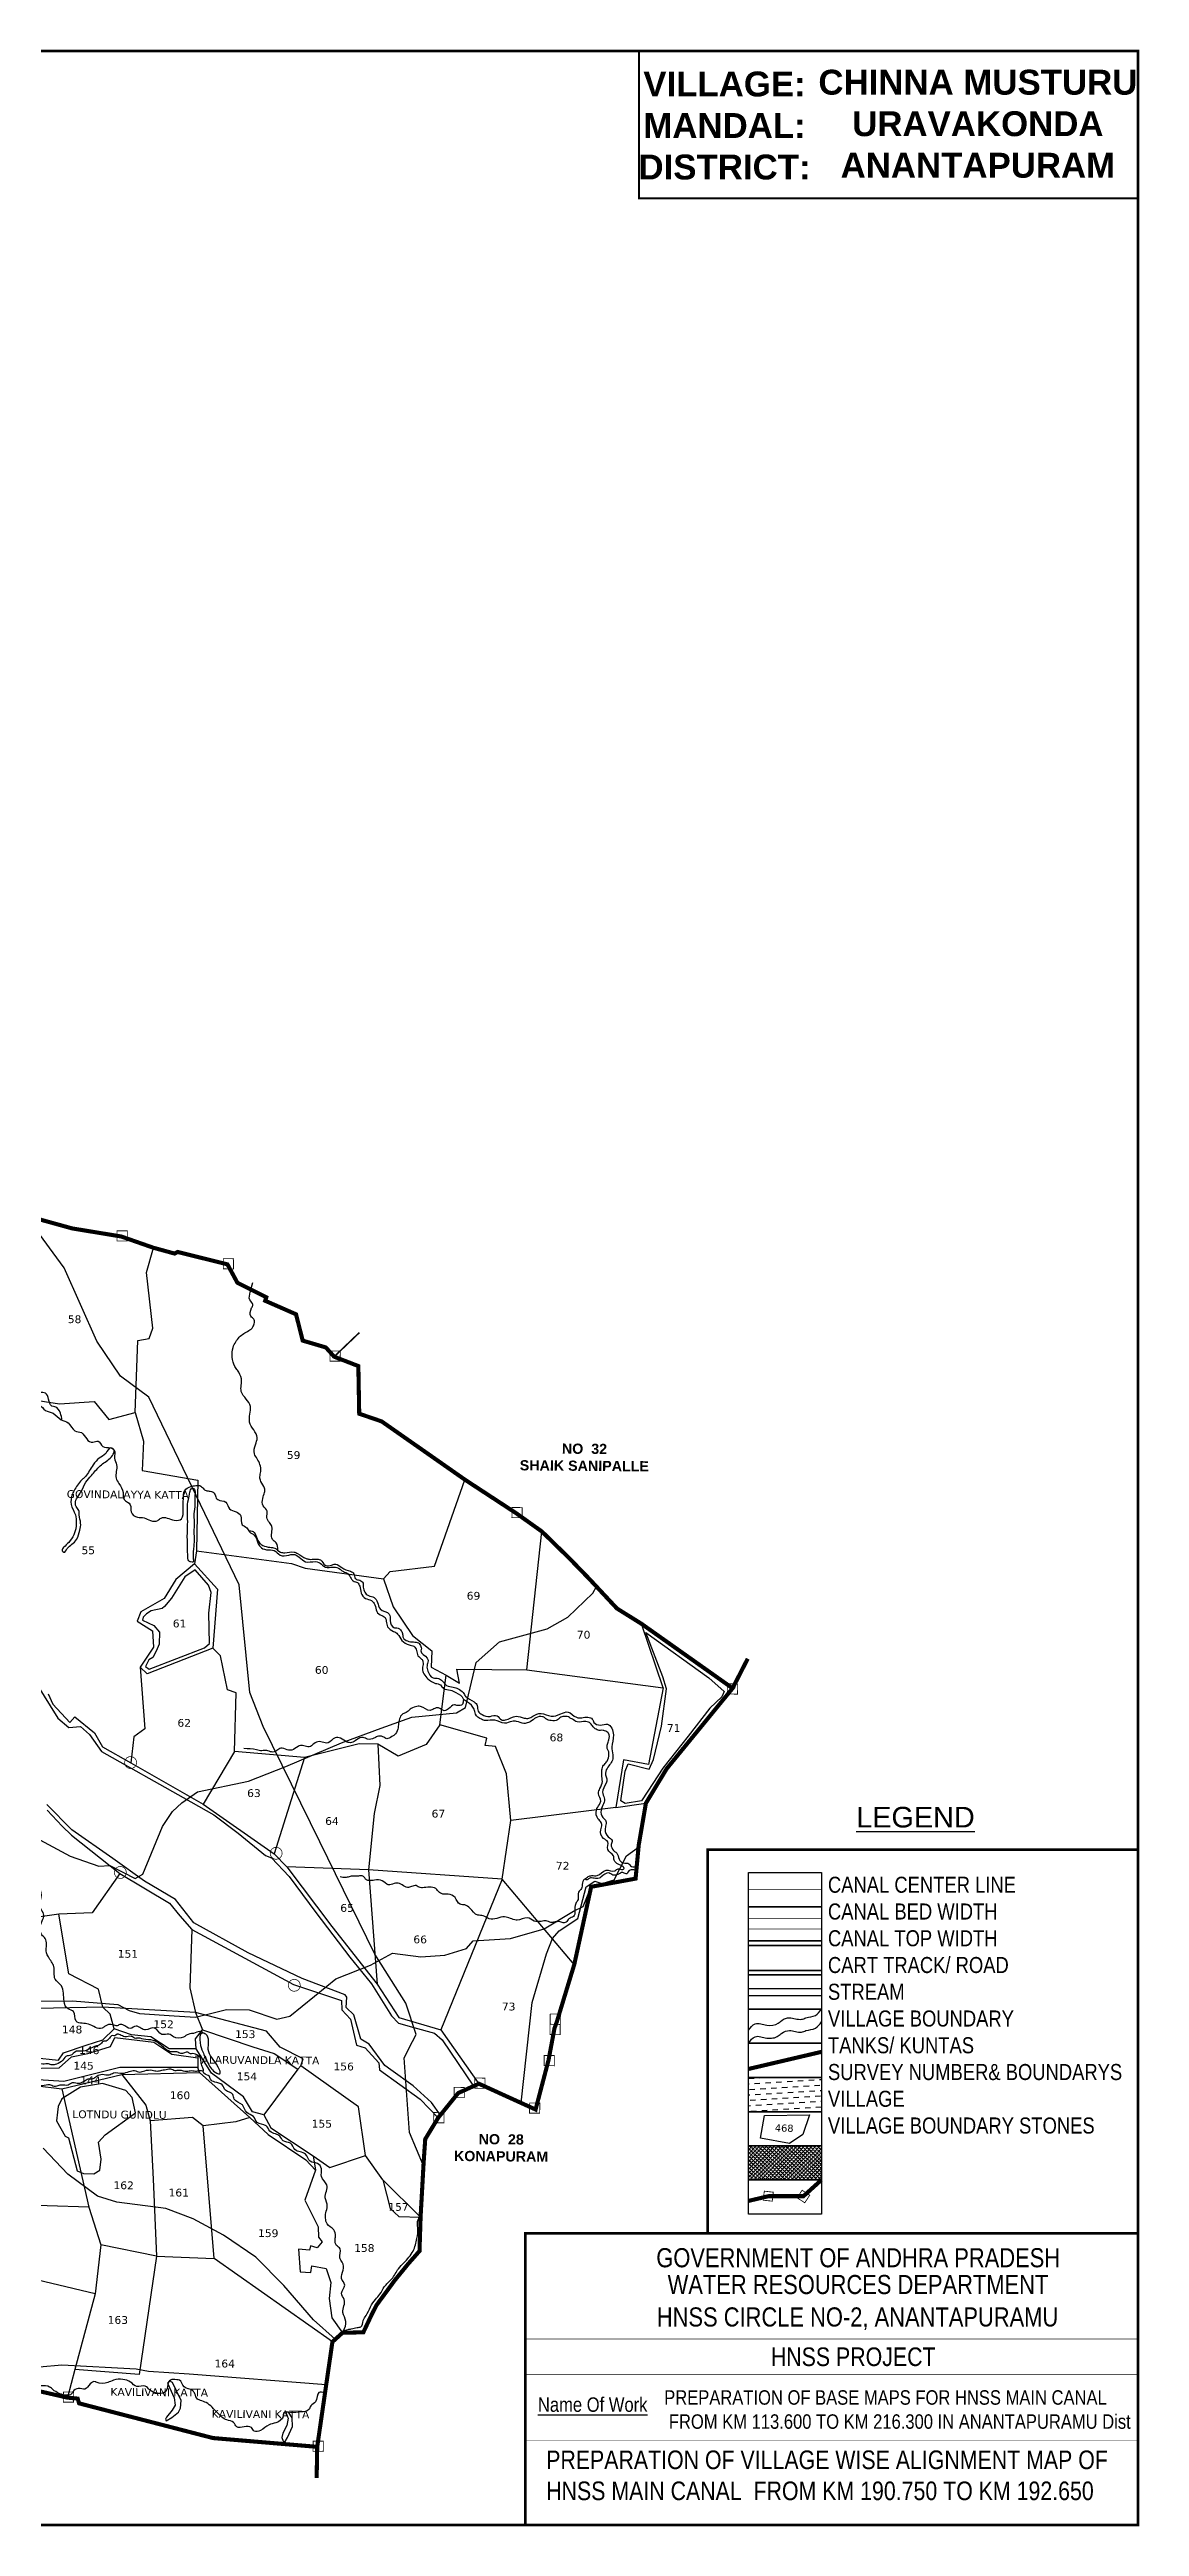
# Model space of a CAD drawing. Header units: inches. Extents: x 739649 to 748309, y 1646777 to 1651859.
# Drawn here: x 746174 to 748309, y 1646777 to 1651631 of the extents above; entities that cross this region are included whole.
import ezdxf
from ezdxf.enums import TextEntityAlignment as Align

# ---------------------------------------------------------------- set-up
doc = ezdxf.new("R2010")
doc.units = ezdxf.units.IN
doc.header["$MEASUREMENT"] = 0
doc.linetypes.add('ACAD_ISO02W100', pattern=[15, 12, -3])
doc.linetypes.add('HIDDEN2', pattern=[0.1875, 0.125, -0.0625])
for name, color, linetype in [('HILL', 223, 'Continuous'), ('PLOT', 7, 'Continuous'), ('PLOT NO', 7, 'Continuous'), ('ROADS', 6, 'Continuous'), ('TANKS-STREAM', 4, 'Continuous'), ('VILLAGE BOUNDRY', 5, 'Continuous'), ('VILLAGE STONES', 240, 'Continuous')]:
    doc.layers.add(name, color=color, linetype=linetype)
doc.styles.add('A', font='ARIAL_1.TTF')
doc.styles.add('ARIALN', font='ARIALN_1.TTF')
doc.styles.get("Standard").update_dxf_attribs({"font": 'verdana_0.ttf'})

msp = doc.modelspace()

# ---------------------------------------------------------------- hatches: boundary and pattern name
at = {"layer": 'PLOT'}
h = msp.add_hatch(dxfattribs=at)
h.set_pattern_fill('DASH', color=4, scale=85.053561, angle=3.5405, style=0)
h.set_pattern_definition([(3.5405362, (206245.284, 459664.446), (9.95484588, 11.26796005), [10.63169507, -10.63169507])])
h.paths.add_polyline_path([(747543.3, 1647656.7), (747686.1, 1647656.7), (747686.1, 1647589.7), (747543.3, 1647589.7)])
at = {"layer": 'VILLAGE STONES'}
h = msp.add_hatch(color=256, dxfattribs=at)
edge = h.paths.add_edge_path(flags=16)
edge.add_arc((746333, 1648274), 11.1, -5.4832, 354.5168)
edge = h.paths.add_edge_path()
edge.add_arc((746333, 1648274), 12.5, -5.4832, 354.5168)
h = msp.add_hatch(color=256, dxfattribs=at)
edge = h.paths.add_edge_path(flags=16)
edge.add_arc((746618.1, 1648096.1), 11.1, -5.4832, 354.5168)
edge = h.paths.add_edge_path()
edge.add_arc((746618.1, 1648096.1), 12.5, -5.4832, 354.5168)
h = msp.add_hatch(color=256, dxfattribs=at)
edge = h.paths.add_edge_path(flags=16)
edge.add_arc((746312.8, 1648058.6), 11.1, -5.4832, 354.5168)
edge = h.paths.add_edge_path()
edge.add_arc((746312.8, 1648058.6), 12.5, -5.4832, 354.5168)
h = msp.add_hatch(color=256, dxfattribs=at)
edge = h.paths.add_edge_path(flags=16)
edge.add_arc((746653.6, 1647837.4), 11.1, -5.4832, 354.5168)
edge = h.paths.add_edge_path()
edge.add_arc((746653.6, 1647837.4), 12.5, -5.4832, 354.5168)
h = msp.add_hatch(dxfattribs=at)
h.set_pattern_fill('SACNCR', color=256, scale=57.127627, angle=1.5303, style=0)
h.set_pattern_definition([(46.53031993, (206245.284, 459664.4456), (-3.88684878, 3.684574612), []), (46.53031993, (206249.07, 459664.5467), (-3.88684878, 3.684574612), [0, -5.355715033])])
h.paths.add_polyline_path([(747543.3, 1647522.8), (747686.1, 1647522.8), (747686.1, 1647455.8), (747543.3, 1647455.8)])

# ---------------------------------------------------------------- linework, layer by layer
at = {"layer": 'HILL'}
for points in [[(746368.8, 1648475.5), (746362.3, 1648462.4), (746369.5, 1648456.9), (746477.5, 1648498.6), (746487.3, 1648507.5), (746486.5, 1648566.5), (746490.8, 1648607.6), (746485.7, 1648621.6), (746459.2, 1648651.5), (746439, 1648637.9), (746413.3, 1648596), (746399.5, 1648579.8), (746394.9, 1648576.1), (746373, 1648571.3), (746364, 1648565.2), (746357.6, 1648559.2), (746356, 1648553.3), (746378.2, 1648542.4), (746389.7, 1648529.4), (746389.1, 1648506.1), (746385, 1648496.7), (746380.6, 1648487.2), (746376.6, 1648480.2), (746368.8, 1648475.5)], [(747293.4, 1648199.2), (747301.9, 1648257.1), (747307.4, 1648271.7), (747348.5, 1648261.3), (747357.2, 1648280), (747372.8, 1648345.5), (747383, 1648418.4), (747375.7, 1648442.1), (747342.1, 1648529.2), (747465.4, 1648439.9), (747495.9, 1648413.5), (747490.9, 1648402.6), (747467.6, 1648380.3), (747425, 1648325.9), (747375.4, 1648262.7), (747346.2, 1648217.8), (747333.9, 1648199), (747301.7, 1648193.6), (747293.4, 1648199.2)], [(746122.1, 1648471.5), (746190.4, 1648361.1), (746211.8, 1648342.8), (746234.8, 1648344.7), (746252.3, 1648328.7), (746276.1, 1648295.8), (746436.1, 1648205.4), (746495.7, 1648171.8), (746543.4, 1648135.9), (746597.4, 1648091.7), (746608.7, 1648087.3), (746643.5, 1648050.4), (746695.5, 1647979.8), (746762.2, 1647892.4), (746804.6, 1647840.6), (746844.2, 1647777.6), (746857.7, 1647763.4), (746888, 1647754.7), (746928, 1647743.3), (746943.6, 1647730.5), (747004.4, 1647639.6)], [(746939.7, 1647583.1), (746922.1, 1647607.6), (746886.6, 1647640.1), (746842.8, 1647671.8), (746831.1, 1647680.3), (746800.5, 1647722), (746784, 1647731.5), (746770.3, 1647779.2), (746755.5, 1647794.2), (746756.5, 1647814.2), (746753.4, 1647818.4), (746669.2, 1647850.6), (746563.5, 1647901.3), (746456.5, 1647959.7), (746421.2, 1648005.5), (746360.4, 1648041.8), (746298, 1648085.8), (746217.8, 1648142.3), (746168.7, 1648191.5)], [(746228, 1647473.8), (746240.4, 1647468.8), (746260.7, 1647467.6), (746272.6, 1647475.2), (746275.1, 1647496.5), (746270.1, 1647529.9), (746283.2, 1647544.2), (746342.8, 1647587.4), (746335.7, 1647617.5), (746323.3, 1647630.9), (746278.2, 1647645.1), (746234.6, 1647637.6), (746198.2, 1647615.1), (746191.3, 1647599.9), (746189.9, 1647588.7), (746187.8, 1647571.9), (746205, 1647541.6), (746211.2, 1647538.4), (746228, 1647473.8)]]:
    msp.add_lwpolyline(points, dxfattribs=at)
at = {"layer": 'PLOT', "color": 5}
for points, const_width in [([(739651.2, 1651628.8), (748306.5, 1651628.8), (748306.5, 1646779.4), (739651.2, 1646779.4)], 5.36), ([(747328.6, 1651628.8), (748306.5, 1651628.8), (748306.5, 1651339.7), (747328.6, 1651339.7)], 3.91), ([(747463.3, 1648103.1), (748306.5, 1648103.1), (748306.5, 1647351.2), (747463.3, 1647351.2)], 5.38), ([(747106, 1647351.2), (748306.5, 1647351.2), (748306.5, 1646779.4), (747106, 1646779.4)], 5.36)]:
    msp.add_lwpolyline(points, close=True, dxfattribs=dict(at, const_width=const_width))
at = {"layer": 'PLOT'}
for points in [[(746114.3, 1648989.4), (746193.8, 1648976.8), (746261.7, 1648981.7), (746290.6, 1648946.1), (746341.6, 1648959.9), (746346.9, 1649101.1), (746369.6, 1649105.2), (746376.4, 1649125.6), (746364.3, 1649234.8), (746377.6, 1649283)], [(746341.6, 1648959.9), (746357.9, 1648904.2), (746355.7, 1648846.6), (746464.8, 1648827.6), (746461.8, 1648688.7), (746458.3, 1648663.3), (746421.8, 1648632.8), (746398.8, 1648595.3), (746353.3, 1648569.5), (746345.5, 1648551.2), (746375.9, 1648532), (746377.5, 1648499.9), (746351.4, 1648460.9)], [(746461.8, 1648688.7), (746647.9, 1648664.3), (746674.6, 1648655.2), (746828.2, 1648634.2), (746841.7, 1648648.3), (746928.2, 1648659.2), (746987.9, 1648828.4)], [(747109.1, 1648456), (747138.7, 1648726.8)], [(746458.3, 1648663.3), (746502.9, 1648613.6), (746494.1, 1648498.1)], [(746828.2, 1648634.2), (746847.2, 1648579.5), (746885.5, 1648523), (746923.2, 1648492.9), (746921.9, 1648460.9), (746951, 1648445.3)], [(747202.1, 1647878.3), (747060.9, 1648045.5), (747077.9, 1648160.4), (747069, 1648251.6), (747047.7, 1648305.2), (747027.7, 1648307.6), (747031, 1648321.7), (746938.4, 1648348), (746951, 1648445.3), (746977.2, 1648429.8), (746971.8, 1648456.8), (747109.1, 1648456), (747376.3, 1648420.2), (747333.8, 1648545.9)], [(746817.4, 1648309.9), (746780.7, 1648310.4), (746673.8, 1648283.7), (746536.3, 1648295.4), (746539.5, 1648410.6), (746522.8, 1648416.6), (746508.9, 1648483), (746494.1, 1648498.1), (746365.4, 1648447.7), (746351.4, 1648460.9), (746360.8, 1648339.8), (746339.6, 1648324.1), (746333.1, 1648273.5)], [(746171.7, 1648408.9), (746180.8, 1648388.7), (746213.7, 1648352.3), (746223.8, 1648363.4), (746262.3, 1648332), (746277.8, 1648305), (746333.1, 1648273.5), (746475.1, 1648192.3), (746613.9, 1648095.4), (746639.2, 1648069.3), (746726.9, 1647952.4), (746816.2, 1647839.9), (746858.4, 1647774.2), (746940.7, 1647750.3), (747015.2, 1647644.5)], [(747376.3, 1648420.2), (747347.8, 1648269.9), (747298.2, 1648279.3), (747283.4, 1648185.6), (747342.4, 1648194.3)], [(746938.4, 1648348), (746911.7, 1648309.4), (746857.4, 1648286.6), (746817.4, 1648309.9), (746821, 1648229.3), (746810.4, 1648174.3), (746798.9, 1648063.5)], [(746536.3, 1648295.4), (746475.1, 1648192.3)], [(746673.8, 1648283.7), (746613.9, 1648095.4)], [(746169.4, 1648180.5), (746199.1, 1648149.6), (746217.4, 1648131.7), (746311.8, 1648056.5), (746409.3, 1647998.6), (746429.1, 1647973.4), (746452.6, 1647946.6), (746651.8, 1647838.7), (746746.4, 1647807.7), (746746.8, 1647789.1), (746763.8, 1647770.7), (746775.2, 1647720.1), (746792.3, 1647715), (746819.1, 1647685.7), (746820.5, 1647671.8)], [(747283.4, 1648185.6), (747077.9, 1648160.4)], [(746311.8, 1648056.5), (746257.6, 1647979.3), (746192.6, 1647976.5)], [(747060.9, 1648045.5), (746798.9, 1648063.5), (746639.2, 1648069.3)], [(746798.9, 1648063.5), (746816.2, 1647839.9)], [(747060.9, 1648045.5), (746940.7, 1647750.3)], [(746142.9, 1647695.9), (746191.8, 1647690.9), (746201.8, 1647705.2), (746246, 1647719.8), (746278.5, 1647730.6), (746300.5, 1647751.8), (746292.8, 1647780.6), (746278.7, 1647794.3), (746270.1, 1647829.6), (746211.7, 1647859.9), (746192.6, 1647976.5), (746123.8, 1647966.9)], [(746452.6, 1647946.6), (746449.3, 1647832.5), (746460.1, 1647784), (746473.5, 1647749.8), (746572.2, 1647716.5), (746613.9, 1647703.5), (746660.4, 1647673), (746666.2, 1647679.8)], [(746901, 1647382.8), (746827.2, 1647455.9), (746792.9, 1647504.1), (746779.4, 1647599.5), (746666.2, 1647679.8), (746671.3, 1647693), (746625.7, 1647716.2), (746599.1, 1647747.8), (746460.1, 1647784), (746278.7, 1647794.3), (746117.1, 1647791)], [(746015.5, 1647690.2), (746022.1, 1647668.6), (746035.6, 1647676.9), (746101.3, 1647671.8), (746118.1, 1647667.3), (746123.3, 1647674.6), (746193.3, 1647675.4), (746217.1, 1647697.2), (746249.5, 1647703.7), (746293.5, 1647717.3), (746302.2, 1647735), (746378.3, 1647725.9), (746414, 1647702.2), (746464.7, 1647695.1), (746464.5, 1647676.3), (746311.7, 1647676.3), (746201.9, 1647648.7), (746090.9, 1647655.8), (746033.5, 1647646.8), (745999.8, 1647673.4)], [(746461.1, 1647712.9), (746408.5, 1647713), (746372.4, 1647736.2), (746334.9, 1647740.5), (746300.5, 1647751.8)], [(746660.4, 1647673), (746593.7, 1647583.6), (746572, 1647589.4), (746554.3, 1647618.6), (746491.3, 1647664.9), (746461.1, 1647712.9), (746459.9, 1647732.6), (746473.5, 1647749.8)], [(746198.2, 1647634.4), (746315.7, 1647662.3), (746468.2, 1647666.4), (746464.5, 1647676.3)], [(746315.7, 1647662.3), (746363, 1647602.7), (746371.4, 1647571.7), (746377.2, 1647457.4), (746384, 1647306.5), (746274.8, 1647328.6)], [(746468.2, 1647666.4), (746566.3, 1647578.6), (746539.1, 1647569.8), (746475.4, 1647561.7)], [(746820.5, 1647671.8), (746900.3, 1647614.2), (746935.5, 1647577.8)], [(746083.7, 1647618.1), (746092.4, 1647647.4), (746198.2, 1647634.4), (746251.4, 1647402.5), (746005.9, 1647410.3)], [(746384, 1647306.5), (746496.4, 1647302.1), (746475.4, 1647561.7), (746454.4, 1647578.2), (746371.4, 1647571.7)], [(746566.3, 1647578.6), (746602.3, 1647545.1), (746676.4, 1647495.6), (746695.3, 1647475.1), (746674.5, 1647416.1), (746700.3, 1647363.7), (746701.3, 1647343.8), (746708.1, 1647334.6), (746698.1, 1647322.7), (746685.4, 1647326.6), (746683.2, 1647318.4), (746661.8, 1647320.1), (746664.8, 1647275.8), (746685.8, 1647274.3), (746687.8, 1647287.6), (746715.9, 1647282.3), (746725.1, 1647254.9), (746721.7, 1647223.6), (746727.4, 1647185.7), (746748, 1647156.3)], [(746593.7, 1647583.6), (746607.7, 1647558.2), (746690.8, 1647503.2), (746695.3, 1647475.1)], [(747567.2, 1647537.7), (747574.6, 1647581.9), (747662.7, 1647583.8), (747650, 1647545.1), (747623.4, 1647527.4), (747567.2, 1647537.7)], [(746690.8, 1647503.2), (746723.5, 1647480.5), (746792.9, 1647504.1)], [(746827.2, 1647455.9), (746841.2, 1647400), (746858.7, 1647384.1), (746901, 1647382.7)], [(746251.4, 1647402.5), (746274.8, 1647328.6), (746263.3, 1647232.6), (745978.5, 1647300.9)], [(746384, 1647306.5), (746349.9, 1647074.5), (746223.4, 1647084.3)], [(746728.3, 1647138.5), (746496.4, 1647302.1)], [(746263.3, 1647232.6), (746223.4, 1647084.3), (746209.4, 1647029.2)]]:
    msp.add_lwpolyline(points, dxfattribs=at)
for points in [[(747543.3, 1648058.5), (747686.1, 1648058.5), (747686.1, 1647991.5), (747543.3, 1647991.5)], [(747543.3, 1647991.5), (747686.1, 1647991.5), (747686.1, 1647924.6), (747543.3, 1647924.6)], [(747543.3, 1647924.6), (747686.1, 1647924.6), (747686.1, 1647857.6), (747543.3, 1647857.6)], [(747543.3, 1647857.6), (747686.1, 1647857.6), (747686.1, 1647790.6), (747543.3, 1647790.6)], [(747543.3, 1647790.6), (747686.1, 1647790.6), (747686.1, 1647723.7), (747543.3, 1647723.7)], [(747543.3, 1647723.7), (747686.1, 1647723.7), (747686.1, 1647656.7), (747543.3, 1647656.7)], [(747543.3, 1647656.7), (747686.1, 1647656.7), (747686.1, 1647589.7), (747543.3, 1647589.7)], [(747543.3, 1647589.7), (747686.1, 1647589.7), (747686.1, 1647522.8), (747543.3, 1647522.8)], [(747543.3, 1647522.8), (747686.1, 1647522.8), (747686.1, 1647455.8), (747543.3, 1647455.8)], [(747543.3, 1647455.8), (747686.1, 1647455.8), (747686.1, 1647388.8), (747543.3, 1647388.8)]]:
    msp.add_lwpolyline(points, close=True, dxfattribs=at)
at = {"layer": 'PLOT', "color": 1, "linetype": 'HIDDEN2', "ltscale": 100, "const_width": 1.4}
msp.add_lwpolyline([(747543.3, 1648025), (747686.1, 1648025)], dxfattribs=at)
at = {"layer": 'PLOT', "color": 5, "const_width": 1.4}
for points in [[(747686.1, 1647968.6), (747543.3, 1647968.6)], [(747686.1, 1647947.6), (747543.3, 1647947.6)]]:
    msp.add_lwpolyline(points, dxfattribs=at)
at = {"layer": 'PLOT', "color": 1, "const_width": 3.5}
for points in [[(747686.1, 1647915.6), (747543.3, 1647915.6)], [(747686.1, 1647866.6), (747543.3, 1647866.6)]]:
    msp.add_lwpolyline(points, dxfattribs=at)
at = {"layer": 'PLOT', "color": 6}
for points in [[(747543.3, 1647831.1), (747686.1, 1647831.1)], [(747543.3, 1647817.1), (747686.1, 1647817.1)]]:
    msp.add_lwpolyline(points, dxfattribs=at)
at = {"layer": 'PLOT', "lineweight": -3, "const_width": 0.894}
for points in [[(747105.8, 1647144.2), (748306.5, 1647144.2)], [(747105.8, 1647074.3), (748306.5, 1647074.3)], [(747105.8, 1646946), (748306.5, 1646946)]]:
    msp.add_lwpolyline(points, dxfattribs=at)
at = {"layer": 'PLOT', "color": 4}
for points in [[(747543.3, 1647749.2), (747556.4, 1647761.8), (747579.4, 1647759.2), (747601.8, 1647763.4), (747608.4, 1647768.7), (747623.5, 1647773.9), (747635.4, 1647771.9), (747647.2, 1647770.7), (747656, 1647773.5), (747674.5, 1647778.5), (747686.1, 1647790.6)], [(747543.3, 1647724.1), (747556.4, 1647736.7), (747579.4, 1647734.1), (747601.8, 1647738.3), (747608.4, 1647743.7), (747623.5, 1647748.8), (747635.4, 1647746.9), (747647.2, 1647745.6), (747656, 1647748.5), (747674.5, 1647753.4), (747686.1, 1647765.6)]]:
    msp.add_spline(points, degree=3, dxfattribs=at)
at = {"layer": 'ROADS'}
for points in [[(746906.7, 1647483.6), (746879.5, 1647549.1), (746868.7, 1647695), (746885.5, 1647727.4), (746892.6, 1647741), (746872, 1647802.6), (746811.7, 1647898.3), (746703.7, 1648118.4), (746592.6, 1648344.9), (746566.3, 1648411.1), (746545.7, 1648622.1), (746368.6, 1648989.9), (746313.2, 1649031.2), (746266.9, 1649099.7), (746202.9, 1649243.8), (746140.4, 1649329.3), (746090.2, 1649395.3)], [(746292.5, 1648071.9), (746342, 1648047), (746357.2, 1648054.9), (746395.3, 1648148.6), (746415, 1648178), (746433.6, 1648195.2), (746464.3, 1648216.7), (746563.8, 1648237.6), (746637.2, 1648266.1), (746746.1, 1648312.6), (746823.8, 1648341.1), (746884.1, 1648363.2), (746971.2, 1648371.5), (746989.1, 1648381.8), (747009.6, 1648470.1), (747055.3, 1648510.6), (747149.1, 1648536.2), (747189.4, 1648558.8), (747238.7, 1648606.3), (747245.3, 1648619.2)], [(746130, 1648136.5), (746214.7, 1648090.6), (746271, 1648071), (746292.5, 1648071.9)], [(746147.1, 1647806.5), (746219.4, 1647807.1), (746307.8, 1647800), (746330.3, 1647788.3), (746350.4, 1647782), (746418.3, 1647777.5), (746460.4, 1647774.8), (746494.9, 1647783.2), (746521.1, 1647789.7), (746565.3, 1647789.2), (746619.3, 1647771.3), (746645, 1647777.1), (746717.5, 1647835.7), (746735, 1647849.8), (746802.9, 1647876.9), (746845.7, 1647900.6), (746901.4, 1647893), (746948.5, 1647896.3), (746990.8, 1647909.3), (747004.3, 1647924.8), (747077.4, 1647929.3), (747143.4, 1647947.8), (747200.4, 1647982.4), (747219.7, 1647992), (747235.2, 1648030.5), (747280.5, 1648044.4), (747304.7, 1648091), (747328, 1648108)], [(747097.9, 1647606.8), (747119.3, 1647803.5), (747147.4, 1647899), (747159.1, 1647929.2), (747172.5, 1647944.1), (747208.8, 1647968.5), (747225.7, 1648030.4), (747242.1, 1648041.4), (747250.2, 1648038.7), (747255.6, 1648036.7)], [(746734, 1647143.6), (746691.5, 1647181.6), (746632.9, 1647249.3), (746578.4, 1647304.4), (746514.8, 1647347.6), (746455.2, 1647380), (746401.7, 1647399.9), (746306.1, 1647412.1), (746267.8, 1647424.2), (746209.7, 1647467), (746161.8, 1647518.1)], [(746716.1, 1647054.1), (746448, 1647075.1), (746368, 1647080.4), (746344, 1647084.9), (746198.3, 1647092.9), (746154.2, 1647089.2), (746130.6, 1647083.3), (746108.3, 1647080), (745907, 1647113), (745778.5, 1647134), (745737.1, 1647135.3), (745681.3, 1647143.8)]]:
    msp.add_lwpolyline(points, dxfattribs=at)
at = {"layer": 'TANKS-STREAM'}
for points in [[(746402.9, 1646983.8), (746413.5, 1646990.3), (746427, 1647001), (746431, 1647008.6), (746431.9, 1647023.3), (746415, 1647058.8), (746409, 1647062), (746405.2, 1647057.8), (746409.2, 1647048.8), (746418.1, 1647029.1), (746420.4, 1647014.7), (746414.2, 1647004.6), (746403, 1646991.1), (746401.5, 1646986.8), (746402.9, 1646983.8)], [(746635.7, 1646943.5), (746640.3, 1646951.4), (746650.4, 1646972.5), (746649.7, 1646989.7), (746642.5, 1647000.6), (746637.8, 1647000.9), (746636.5, 1646999.2), (746641.3, 1646989), (746639.3, 1646974.5), (746631.1, 1646959.5), (746629.5, 1646950.8), (746631.7, 1646943.9), (746635.7, 1646943.5)]]:
    msp.add_lwpolyline(points, dxfattribs=at)
for points in [[(746621.4, 1648689.9), (746617.9, 1648704.6), (746610.7, 1648711.4), (746609.4, 1648724.1), (746609.7, 1648736.5), (746605, 1648744.4), (746599.9, 1648754.1), (746600.2, 1648766.7), (746592.9, 1648777), (746591.8, 1648791.6), (746595.3, 1648803.4), (746595.4, 1648811.5), (746588.2, 1648825), (746586.3, 1648833.9), (746588, 1648844.4), (746586.4, 1648858.1), (746580.8, 1648869.5), (746575.6, 1648879.3), (746577.6, 1648897), (746580.8, 1648910.8), (746566, 1648941.2), (746567.7, 1648971.8), (746559.4, 1648986.5), (746549.8, 1649001.4), (746550.1, 1649026.1), (746542.3, 1649042.8), (746537.4, 1649050.3), (746533.8, 1649087.6), (746539.1, 1649098.9), (746554.5, 1649114.7), (746572.5, 1649127.7), (746575.6, 1649136.6), (746574.2, 1649143), (746568.6, 1649148.7), (746570, 1649165), (746572.4, 1649171.6), (746566.6, 1649180.8), (746567.5, 1649195.8), (746572.3, 1649214.8)], [(746198.5, 1648945.1), (746195.4, 1648959.1), (746184.6, 1648971.5), (746178.9, 1648972.8), (746172.3, 1648985.9), (746166.2, 1648997.9), (746155.2, 1649000), (746147, 1649006.5), (746140.2, 1649021.5), (746133.8, 1649027.4), (746119.8, 1649031), (746113.3, 1649042.8), (746105.6, 1649047.6), (746103.5, 1649061.8), (746105.1, 1649068.4), (746103.3, 1649078.9), (746100.2, 1649086.9), (746104.9, 1649103.3), (746104.9, 1649109.9), (746101.2, 1649116.6), (746101.5, 1649126.6), (746096.8, 1649130.7), (746092.5, 1649136), (746081.8, 1649137.2)], [(746002.5, 1649076.1), (746005.8, 1649079.2), (746008.2, 1649073.8), (746014.1, 1649070.6), (746019.5, 1649066.5), (746021.3, 1649061.2), (746028.6, 1649057.8), (746033.2, 1649053.1), (746042.5, 1649052), (746049.4, 1649041.3), (746062, 1649037), (746071.1, 1649034.3), (746073, 1649033.8), (746076.3, 1649027.1), (746089.3, 1649018.8), (746095.1, 1649018.1), (746103.2, 1649005.8), (746123.4, 1648999.6), (746137.7, 1648983.8), (746154.1, 1648975.4), (746166.1, 1648964.3), (746181.2, 1648958.5), (746196.9, 1648945.9), (746210.7, 1648939.6), (746224, 1648924.2), (746236.7, 1648920.7), (746246.9, 1648908.2), (746258.8, 1648901.8), (746269.1, 1648904.1), (746278.3, 1648893.5), (746294.2, 1648890.9), (746300.9, 1648886.3), (746301.6, 1648870.8), (746305.6, 1648857.7), (746304.5, 1648831.4), (746310.2, 1648820.7), (746318.1, 1648803.1), (746320.5, 1648789.7), (746332.4, 1648779.2), (746334.1, 1648765.3), (746346.7, 1648754.7), (746359.4, 1648753.6), (746372.2, 1648748.1), (746386, 1648748.5), (746392.6, 1648753.3), (746418.4, 1648748.9), (746432.7, 1648751.8), (746435.7, 1648770.9), (746436.4, 1648790.6), (746438.9, 1648806.8), (746451, 1648814.9), (746460.6, 1648816.9), (746466.4, 1648817.3), (746473.6, 1648813.1), (746479, 1648807.6), (746486.6, 1648806.2), (746491.3, 1648805.5), (746497.6, 1648801), (746500.5, 1648792.4), (746503.6, 1648789.3), (746519.5, 1648784.4), (746526.7, 1648771.3), (746539.5, 1648765.6), (746548.9, 1648757.4), (746551.5, 1648740.2), (746560.9, 1648733.9), (746565.6, 1648726.4), (746575.2, 1648719.8), (746582.2, 1648704.6), (746586.5, 1648697.2), (746599.1, 1648691.2), (746614.1, 1648689.6), (746626.1, 1648680.7), (746634.1, 1648679.1), (746651.3, 1648682), (746663.4, 1648676.7), (746675.6, 1648667.6), (746695, 1648667.8), (746707.1, 1648662.6), (746711.3, 1648658.6), (746725.8, 1648656.8), (746737, 1648656.6), (746749.7, 1648648.4), (746759.1, 1648643.7), (746764.8, 1648634.5), (746769.2, 1648630), (746777.2, 1648626.9), (746781.7, 1648619.7), (746784.6, 1648606.3), (746793.1, 1648595.8), (746804.6, 1648591.5), (746811.4, 1648583.3), (746815.1, 1648570.3), (746825.2, 1648562), (746829.8, 1648559.8), (746836.5, 1648540.3), (746848.2, 1648531.1), (746855.9, 1648525.9), (746864.6, 1648513.3), (746878.4, 1648504.9), (746887.8, 1648501.8), (746893, 1648493.5), (746895.9, 1648483.4), (746902.9, 1648476.9), (746905.6, 1648471.6), (746905, 1648461.1), (746904.5, 1648457.4), (746907.5, 1648447.9), (746915.4, 1648438.1), (746930.5, 1648429.2), (746940, 1648426), (746945.8, 1648419.4), (746959.5, 1648416), (746969.8, 1648411.5), (746984.6, 1648398.6), (746984.7, 1648394), (746982.6, 1648387.9), (746973.9, 1648385.7), (746967.2, 1648387.3), (746955.9, 1648379.3), (746947.4, 1648375.6), (746936.1, 1648381), (746926.7, 1648379.2), (746919.5, 1648376.1), (746901, 1648384.1), (746891.1, 1648383.4), (746880.4, 1648378.3), (746872.7, 1648371.8), (746866.5, 1648369.5), (746860.8, 1648362.5), (746856.2, 1648339.4), (746849.7, 1648328), (746844.4, 1648324.9), (746834.8, 1648320.7), (746827.1, 1648324.6), (746816.1, 1648324.9), (746809.6, 1648321.7), (746796.9, 1648319.8), (746788.8, 1648323.2), (746775.7, 1648318.3), (746765.4, 1648313.1), (746757.5, 1648314), (746744, 1648321.9), (746733.6, 1648322.3), (746719.8, 1648312.8), (746714.2, 1648312.4), (746702.7, 1648315), (746691.7, 1648310.6), (746685.5, 1648305.5), (746680, 1648304.8), (746669.9, 1648307.5), (746661.2, 1648305.6), (746648.7, 1648298.5), (746639.8, 1648299), (746627.2, 1648301.9), (746619.7, 1648297.7), (746609.1, 1648294.7), (746599.7, 1648297.7), (746589.9, 1648297.1), (746579.7, 1648298.8), (746554.9, 1648301.5)], [(746202.3, 1648696.3), (746199, 1648689.2), (746202, 1648686.3), (746209, 1648693.8), (746218.1, 1648701.7), (746227, 1648711.2), (746233.6, 1648729.5), (746235.1, 1648743), (746232.2, 1648759.2), (746231.6, 1648767.8), (746226.1, 1648775.8), (746225.9, 1648788.4), (746230.8, 1648797), (746236.1, 1648805.1), (746245.2, 1648823.4), (746256.1, 1648836.5), (746273.3, 1648855.3), (746292.9, 1648870.9), (746300.5, 1648881.8), (746301, 1648886), (746294.5, 1648890.9), (746284.3, 1648880), (746271.7, 1648870.7), (746259.9, 1648857.5), (746252, 1648845.5), (746244.5, 1648834.5), (746239.4, 1648829.9), (746223.8, 1648809.9), (746219, 1648799.7), (746216.5, 1648780), (746224.7, 1648759.4), (746226.6, 1648743.9), (746221.9, 1648720.5), (746211.7, 1648705.6), (746202.1, 1648695.9)], [(746450.6, 1648667.4), (746455.2, 1648667), (746455.8, 1648673.1), (746456.9, 1648698.4), (746457.1, 1648730.2), (746457.3, 1648749.5), (746456.9, 1648757), (746458.8, 1648775), (746458.9, 1648795.1), (746458.9, 1648807.2), (746456.9, 1648811.2), (746453.1, 1648811.4), (746449.3, 1648803.7), (746446.2, 1648789.5), (746444.1, 1648770), (746444.8, 1648746), (746444.1, 1648724.2), (746444.4, 1648696.4), (746445.1, 1648676.3), (746448.4, 1648667.8), (746450.6, 1648667.4)], [(746564.2, 1648728.5), (746572.8, 1648726.6), (746586, 1648703.6), (746591.8, 1648699.6), (746606, 1648696), (746615.4, 1648694.3), (746626.3, 1648686.5), (746634.9, 1648685.3), (746653.1, 1648686.6), (746660, 1648683.6), (746676.9, 1648673.9), (746683.1, 1648672.4), (746694.9, 1648672.9), (746704.7, 1648671.1), (746714.3, 1648660.7), (746728.3, 1648661.4), (746734.7, 1648663), (746746.6, 1648656), (746763.4, 1648649), (746770.5, 1648643.9), (746772.9, 1648634.9), (746779.6, 1648631.9), (746787.5, 1648627.6), (746788.7, 1648617.6), (746791.5, 1648608.2), (746798.8, 1648601.2), (746810.1, 1648597.4), (746816.6, 1648587.9), (746821.8, 1648575), (746839.6, 1648564.9), (746841.6, 1648552.7), (746848.7, 1648538.5), (746854.8, 1648538.1), (746863, 1648532.2), (746865.8, 1648525.4), (746866.8, 1648518.9), (746875.3, 1648512.4), (746886.9, 1648510.3), (746896.8, 1648508.4), (746901.6, 1648501.4), (746902.5, 1648498.1), (746901.5, 1648493.1), (746914, 1648478.9), (746915.8, 1648473.1), (746913.6, 1648463.6), (746915.1, 1648453.3), (746925.5, 1648440.3), (746935.9, 1648438.7), (746943.9, 1648433.7), (746952.1, 1648425.2), (746964.9, 1648421.8), (746974.4, 1648418.5), (746984.6, 1648411.1), (746989, 1648404), (747006.2, 1648392.7), (747011.9, 1648385.5), (747013.7, 1648374.9), (747021.4, 1648367.9), (747037.2, 1648364.5), (747050.9, 1648365.7), (747059.2, 1648358), (747067.3, 1648357.4), (747088.2, 1648364.8), (747103.9, 1648361.2), (747113.2, 1648361), (747128.6, 1648368.9), (747137.1, 1648370.2), (747156.7, 1648364.9), (747175.6, 1648369.2), (747189.9, 1648373), (747206.2, 1648362.7), (747228.7, 1648362.8), (747237.3, 1648359.3), (747240.5, 1648352.8), (747253.2, 1648347.4), (747267, 1648349.1), (747278.9, 1648328), (747275.5, 1648304.7), (747277.4, 1648289.3), (747277.5, 1648281.2), (747266.4, 1648262.5), (747263.2, 1648250.1), (747265.9, 1648241.9), (747264.5, 1648233.4), (747257.4, 1648215.7), (747260.8, 1648204.8), (747259.6, 1648193.4), (747254.7, 1648180.5), (747257.9, 1648166.2), (747263.2, 1648161.1), (747264, 1648152.1), (747262.4, 1648142.5), (747268.6, 1648128.5), (747276, 1648121.3), (747274.6, 1648113.4), (747278.9, 1648101.9), (747286.9, 1648094), (747291.3, 1648081.7), (747300.8, 1648077), (747306.7, 1648076.7), (747314.4, 1648070.1), (747324.4, 1648070.3)], [(746474.8, 1647743.8), (746471, 1647746.7), (746459.5, 1647744.1), (746445.8, 1647741.2), (746436.5, 1647736), (746417.1, 1647736.5), (746407.9, 1647741.7), (746394.3, 1647741.1), (746379.8, 1647753.7), (746362.3, 1647750.2), (746353.3, 1647753.3), (746343.7, 1647757.3), (746332.6, 1647752.8), (746317.7, 1647760), (746310.1, 1647759.7), (746306.9, 1647757.9), (746298.3, 1647760.1), (746281.8, 1647756.5), (746277.2, 1647753.4), (746250.2, 1647761.4), (746238.1, 1647763), (746226.1, 1647767.3), (746221.2, 1647785.8), (746210.5, 1647791), (746202.7, 1647806.1), (746197.4, 1647836.1), (746185.2, 1647849.6), (746182.6, 1647874.1), (746171.8, 1647892.9), (746168.3, 1647901.3), (746168.1, 1647917.6), (746165.4, 1647929.4), (746159.1, 1647936.5), (746155.8, 1647954.2), (746161.3, 1647966.8), (746162.5, 1647977.8), (746156.8, 1647987.6), (746154.5, 1647998.2), (746157.8, 1648009.3), (746154.2, 1648027.8), (746145.2, 1648043.2), (746148.1, 1648065.7), (746145.7, 1648082.3), (746136.8, 1648090.6), (746129.1, 1648097.9), (746127.6, 1648121.3), (746122, 1648128.7), (746122.5, 1648141.9), (746115, 1648157.8), (746100.1, 1648163.2), (746081.1, 1648160.4), (746068.7, 1648168.5), (746049.4, 1648165), (746035, 1648167.4), (746030.6, 1648171.3), (746011, 1648169.8), (745994.5, 1648183), (745997, 1648196.7), (746006.1, 1648210.9), (746009.9, 1648213.9), (746011.5, 1648217.9), (746015.3, 1648220.5), (746014.9, 1648227), (746009.5, 1648236.3), (746006.7, 1648238.9), (745998.9, 1648255), (745981, 1648262.5), (745958.2, 1648293.6), (745942.7, 1648299.1), (745926.6, 1648308.2), (745912.7, 1648330.1), (745896.1, 1648337.7), (745882.5, 1648338.7), (745860.1, 1648362), (745836.8, 1648366.3), (745816.2, 1648389.6), (745797, 1648400), (745782.4, 1648404.1), (745764.5, 1648426.3), (745751.7, 1648432.4), (745738.5, 1648434.3), (745726.8, 1648444.3), (745717.8, 1648465), (745702.8, 1648473.7), (745686.8, 1648481.9), (745676.9, 1648508.2), (745666.5, 1648517.1), (745653.3, 1648521.8), (745630, 1648563.1), (745608.4, 1648572.7), (745583.4, 1648565.8), (745565.3, 1648559.6), (745547.5, 1648574.3), (745529.1, 1648576.8), (745519.9, 1648575.9), (745502.7, 1648588.7), (745481.4, 1648582.3), (745470.2, 1648578.7), (745452.7, 1648590.3), (745445.5, 1648592.6), (745437.4, 1648592.7), (745426.8, 1648586.8), (745417.4, 1648583.1), (745402, 1648584.7)], [(747222.7, 1648045.2), (747229.6, 1648050.7), (747236.2, 1648052.4), (747247, 1648052.4), (747264.4, 1648063), (747281.6, 1648062), (747288.1, 1648065.7), (747296.9, 1648064.3), (747299.6, 1648066.4), (747297.7, 1648069.9), (747287.9, 1648074.5), (747280.2, 1648082.7), (747278.8, 1648090.9), (747267.5, 1648103.8), (747267.7, 1648118.8), (747259.5, 1648125.2), (747253.8, 1648141.8), (747255.9, 1648152.7), (747252.4, 1648160), (747249.2, 1648163.3), (747245.4, 1648180.9), (747251.4, 1648191.6), (747253.8, 1648198.3), (747249.4, 1648213.2), (747252.4, 1648223.3), (747257.3, 1648236.9), (747256.5, 1648243.2), (747256.3, 1648257.5), (747256.4, 1648262), (747258.2, 1648266.6), (747261, 1648270.4), (747266.3, 1648276.9), (747270, 1648289.6), (747269.3, 1648296.6), (747266.8, 1648301.6), (747266.9, 1648310.2), (747269.7, 1648318.4), (747269.3, 1648331.4), (747261.6, 1648336.1), (747258.4, 1648337.1), (747248.7, 1648337.2), (747245, 1648339.2), (747238.8, 1648344.2), (747233.9, 1648350.7), (747224.9, 1648354.5), (747207.8, 1648353.7), (747198.4, 1648359), (747192.8, 1648362), (747188, 1648364.3), (747183.5, 1648364.3), (747175.6, 1648363), (747169.3, 1648357.4), (747156.5, 1648356.1), (747147.4, 1648358.9), (747142.2, 1648363.1), (747139.7, 1648363.9), (747126.8, 1648361.9), (747115.8, 1648354), (747112.3, 1648352.4), (747103.4, 1648350.8), (747089.2, 1648354.5), (747080, 1648354.5), (747065.5, 1648351), (747046.4, 1648357.2), (747028.1, 1648356.2), (747020.5, 1648358.7), (747008.5, 1648369), (747005.9, 1648378.7), (747000.6, 1648386.5), (746984.8, 1648397.4)], [(747323.8, 1648062.7), (747306.9, 1648059.4), (747305.2, 1648056), (747297.5, 1648058.2), (747287.7, 1648054.6), (747277.8, 1648053.5), (747269.7, 1648057.6), (747254.3, 1648049.5), (747250.6, 1648047.1), (747241.3, 1648047.1), (747231.3, 1648047), (747225.6, 1648044.1), (747223.3, 1648045.1), (747218, 1648038.1), (747216, 1648027), (747210.1, 1648019.7), (747209.6, 1648005.6), (747204.9, 1647997.5), (747203.5, 1647982.2), (747200.5, 1647972.3), (747191.7, 1647967.7), (747186, 1647961.1), (747178.4, 1647960.5), (747174.3, 1647962), (747169.8, 1647962.2), (747163.2, 1647961.2), (747156.4, 1647960.8), (747146.9, 1647963.5), (747137.3, 1647962.7), (747123.4, 1647963.4), (747110.1, 1647969.7), (747089.9, 1647964.8), (747088.3, 1647965), (747065.7, 1647971.5), (747035.5, 1647967.7), (747023.4, 1647973.7), (747013, 1647975), (746997.8, 1647988.7), (746987.7, 1647994.9), (746978.4, 1647996.3), (746968.6, 1648009.3), (746954.9, 1648016), (746946.7, 1648015.9), (746937.9, 1648019.6), (746930.7, 1648026.9), (746918.4, 1648029.8), (746904.7, 1648028.7), (746896.5, 1648030.3), (746892.2, 1648032.7), (746883.3, 1648030.8), (746875.4, 1648029.4), (746864.9, 1648034.1), (746859.9, 1648037), (746849.2, 1648036.8), (746837.8, 1648034.6), (746825.8, 1648042.3), (746810.9, 1648043.4), (746800.6, 1648042.6), (746795.1, 1648043.9), (746791.5, 1648048), (746786.3, 1648052.1), (746781.5, 1648051.9), (746773.6, 1648051.2), (746764.8, 1648051), (746757.5, 1648049.2), (746749, 1648048.9), (746743.7, 1648050.1)], [(745945.6, 1647696), (745956.5, 1647687.3), (745967.4, 1647686.4), (745976.1, 1647673.3), (745980.5, 1647671.7), (745988.5, 1647669.7), (745996.8, 1647659.7), (746000.9, 1647658.4), (746007.5, 1647655.9), (746011.3, 1647650.8), (746014.2, 1647649.7), (746022.4, 1647649.4), (746030.2, 1647644.1), (746036.1, 1647643), (746039.3, 1647640.7), (746051.7, 1647639.3), (746061.1, 1647645.1), (746062.8, 1647647), (746077.9, 1647645.5), (746091.9, 1647648.9), (746110.4, 1647650.7), (746113.5, 1647651.8), (746122.7, 1647648.3), (746137, 1647648.7), (746140.7, 1647647.8), (746151.9, 1647642.3), (746160.3, 1647640.9), (746174, 1647643), (746183.2, 1647639.8), (746189, 1647640.1), (746196.9, 1647642.6), (746210.7, 1647642.4), (746219.3, 1647646.8), (746231.7, 1647645.4), (746241.7, 1647649.7), (746249.7, 1647654), (746259.3, 1647654.5), (746266.8, 1647659.4), (746277.5, 1647663.1), (746291, 1647661.9), (746299.3, 1647665.6), (746317.4, 1647664.9), (746330.2, 1647668.5), (746340.3, 1647670.1), (746351.3, 1647667.3), (746360.6, 1647669.8), (746375.3, 1647671.1), (746385, 1647669.4), (746394.2, 1647671.1), (746405.1, 1647672.8), (746410.9, 1647673.6), (746419.9, 1647670.6), (746428.4, 1647671.3), (746442.9, 1647668.8), (746452.2, 1647670.2), (746462.2, 1647669.1), (746471.1, 1647670.2), (746475.2, 1647669.7), (746474.4, 1647675.4), (746471.1, 1647684.8), (746469.9, 1647694.5), (746464.8, 1647699.9), (746455.1, 1647703.5), (746450.1, 1647703), (746445, 1647706.1), (746431.3, 1647703.6), (746423.8, 1647707), (746414.1, 1647706.7), (746400.3, 1647713.6), (746377.2, 1647729.4), (746358.1, 1647732), (746345.9, 1647733.9), (746342.9, 1647733.4), (746334.8, 1647737.3), (746321.4, 1647736.5), (746312.3, 1647740.5), (746306.4, 1647741.3), (746302.1, 1647738.4), (746297.6, 1647738.7), (746291.3, 1647733.8), (746285.2, 1647728.2), (746279.4, 1647727.4), (746272.3, 1647720.5), (746266.3, 1647718.5), (746236, 1647708), (746227.1, 1647708.1), (746214.2, 1647699.7), (746208.9, 1647699), (746200, 1647690.5), (746187.6, 1647682.7), (746178.9, 1647681.4), (746172.2, 1647683.2), (746160.9, 1647682.8), (746141.5, 1647685.9), (746127, 1647681.3), (746116.6, 1647686.4), (746099.2, 1647682.9), (746088, 1647688), (746072.8, 1647685), (746058.3, 1647687.2), (746048.6, 1647687), (746032.7, 1647678.4), (746021.6, 1647678.8), (746018.4, 1647688.4), (746022.1, 1647697.4), (746034.1, 1647701.7), (746051.4, 1647693.4), (746062.7, 1647691.8), (746071.7, 1647686.8), (746079, 1647686)], [(746479.1, 1647696.2), (746491.3, 1647674), (746501.6, 1647665.4), (746507.6, 1647664), (746504.5, 1647677), (746485.2, 1647711.8), (746480.1, 1647741.4), (746473, 1647743.8), (746469.2, 1647724.8), (746474.3, 1647707.1), (746479.2, 1647695.8)], [(746749.9, 1647160.2), (746754.7, 1647178.6), (746748.9, 1647196.1), (746751.5, 1647221.6), (746746.1, 1647233.8), (746752.5, 1647249.8), (746746.1, 1647262.7), (746749.4, 1647279.2), (746747.7, 1647294.6), (746742.6, 1647303.4), (746743.5, 1647321), (746736.1, 1647327.6), (746733.6, 1647337.8), (746734.3, 1647345.9), (746730.9, 1647357.9), (746717.8, 1647370), (746714.9, 1647381), (746715.3, 1647391.3), (746718.3, 1647404.2), (746714.3, 1647420.9), (746717.3, 1647446), (746706.8, 1647462.5), (746706.9, 1647478), (746699.1, 1647488.1), (746684.7, 1647492.4), (746675.5, 1647506.3), (746654.8, 1647515.4), (746645.9, 1647527.7), (746631.7, 1647532.6), (746625, 1647541.7), (746616.9, 1647546), (746605.9, 1647551.6), (746598.3, 1647562.2), (746580.7, 1647568.7), (746573.5, 1647580.3), (746560.5, 1647587.9), (746551.9, 1647603.1), (746535.8, 1647614.4), (746533.2, 1647623.4), (746519.1, 1647631.7), (746512.2, 1647642.1), (746498.2, 1647647.7), (746489.4, 1647653.2), (746487.2, 1647658.9), (746476.6, 1647665.4), (746475, 1647669.7)], [(746749.9, 1647160.2), (746758.9, 1647162.9), (746765.3, 1647163.9), (746776.7, 1647166.6), (746783.9, 1647168.1), (746788.7, 1647180.2), (746794.2, 1647190.1), (746803, 1647207.3), (746812.5, 1647221.6), (746821.3, 1647231.8), (746829.9, 1647246.6), (746844.7, 1647261.9), (746857.8, 1647281.9), (746868.3, 1647293.6), (746886.3, 1647316.6), (746893.8, 1647341.2), (746895.4, 1647362.4), (746895, 1647374.2), (746899, 1647382.8)], [(746713.8, 1647038), (746701.7, 1647039.3), (746695.4, 1647021.1), (746686.1, 1647013.1), (746682.1, 1647005.8), (746666.5, 1647001.3), (746645.9, 1647000.3), (746632.4, 1646998.5), (746631.9, 1646992.8), (746617.5, 1646980.1), (746604.2, 1646975.8), (746587.1, 1646964.7), (746574.9, 1646963.6), (746569.6, 1646970.5), (746541, 1646972.3), (746534.5, 1646980.4), (746521.3, 1646985.6), (746503.6, 1646998.7), (746480.8, 1647019.4), (746470, 1647023.6), (746464.3, 1647026.3), (746458.6, 1647036.8), (746454.7, 1647042.6), (746438, 1647050.6), (746428.6, 1647063.5), (746423.3, 1647064.2), (746410.9, 1647063.7), (746405.8, 1647054.9), (746401.9, 1647041.4), (746386.3, 1647037.6), (746370.1, 1647044.7), (746361.5, 1647051.9), (746345.3, 1647051), (746332.9, 1647059.8), (746317.9, 1647064.8), (746299.3, 1647063.4), (746288.4, 1647058.8), (746265.8, 1647059.6), (746263.5, 1647060.5), (746253.9, 1647056), (746243.6, 1647046.1), (746230.5, 1647047.3), (746220, 1647040.7), (746217.8, 1647037.1), (746203.4, 1647034.3), (746191.7, 1647038.1), (746181, 1647044.8), (746174.4, 1647050), (746157.2, 1647052.6), (746144.6, 1647055.2), (746133.9, 1647064.8), (746104.6, 1647068.8), (746093.8, 1647090.1), (746085, 1647097.1), (746073.4, 1647103.8), (746067.3, 1647130.9), (746055.7, 1647141.5), (746052, 1647164.5), (746044.1, 1647170.5), (746033, 1647173.7), (746021.7, 1647189.6), (746007.6, 1647193.1), (745995.6, 1647193.6), (745990.4, 1647188.5), (745983.8, 1647187.2), (745978.3, 1647185.7), (745971.8, 1647184), (745963, 1647177.5), (745958.1, 1647170.7), (745946.8, 1647164.9), (745939.6, 1647162), (745934.8, 1647150), (745930.5, 1647144.3), (745920.1, 1647139.8), (745910.9, 1647131), (745906.5, 1647121.5), (745900.1, 1647115.1), (745898.4, 1647113.9), (745896.1, 1647112), (745895.4, 1647111.1), (745892.6, 1647109.1)]]:
    msp.add_spline(points, degree=3, dxfattribs=at)
at = {"layer": 'VILLAGE BOUNDRY', "linetype": 'ACAD_ISO02W100', "ltscale": 2, "const_width": 8}
for points in [[(746086.5, 1647057.3), (746209.4, 1647029.2), (746229.2, 1647027.3), (746232.1, 1647018), (746494.4, 1646950), (746698.5, 1646932.8), (746728.3, 1647138.5), (746748, 1647156.3), (746788.9, 1647157.3), (746805.7, 1647192.9), (746814.7, 1647210.5), (746851.1, 1647260), (746876.9, 1647291.6), (746898.9, 1647316.6), (746901, 1647382.8), (746906.9, 1647488.7), (746910.1, 1647535.9), (746935.5, 1647577.8), (746974.7, 1647626.2), (747015.2, 1647644.5), (747126.3, 1647593.9), (747151.6, 1647690.5), (747163.3, 1647753), (747168.3, 1647767.1), (747202.1, 1647878.3), (747235.2, 1648030.5), (747322.2, 1648046.5), (747328.3, 1648112.1), (747342.4, 1648194.3), (747383.1, 1648261.9), (747512.2, 1648419.6), (747333.8, 1648545.9), (747285.6, 1648576), (747230.6, 1648634.9), (747191.7, 1648675), (747138.7, 1648726.8), (747088.1, 1648762.8), (746987.9, 1648828.4), (746824.8, 1648942.6), (746780.8, 1648957.7), (746779.1, 1649051.1), (746731.7, 1649069.5), (746715.4, 1649087.6), (746670.1, 1649101), (746657, 1649152.6), (746596.6, 1649179.1), (746598.8, 1649185.9), (746542.2, 1649214.3), (746522.7, 1649250.4), (746425.1, 1649274.8), (746419.1, 1649271.6), (746377.3, 1649283.1), (746314.5, 1649305.1), (746218.4, 1649320.9), (746125.8, 1649346.6)], [(747512.2, 1648419.6), (747541.9, 1648477.6)], [(747543.3, 1647673.4), (747686.1, 1647706.9)], [(747543.3, 1647414.8), (747582.8, 1647424.1), (747651.1, 1647424.1), (747686.1, 1647455.8)], [(746698.5, 1646932.8), (746697.4, 1646871.5)]]:
    msp.add_lwpolyline(points, dxfattribs=at)
at = {"layer": 'VILLAGE BOUNDRY', "const_width": 3.05}
msp.add_lwpolyline([(746731.7, 1649069.5), (746781.1, 1649116.7)], dxfattribs=at)
at = {"layer": 'VILLAGE STONES', "const_width": 1.6}
for points in [[(746306.5, 1649316.3), (746326.5, 1649316.1), (746326.3, 1649296.1), (746306.3, 1649296.3)], [(746514.7, 1649261.6), (746534.7, 1649261.4), (746534.5, 1649241.4), (746514.6, 1649241.6)], [(746723.7, 1649080.7), (746743.7, 1649080.5), (746743.5, 1649060.6), (746723.6, 1649060.7)], [(747080.1, 1648773.9), (747100.1, 1648773.7), (747099.9, 1648753.8), (747079.9, 1648753.9)], [(747502.1, 1648428.2), (747522.1, 1648428.1), (747521.9, 1648408.1), (747502, 1648408.3)], [(747154.7, 1647760.8), (747174.6, 1647760.7), (747174.5, 1647740.7), (747154.5, 1647740.9)], [(747155, 1647781.1), (747175, 1647780.9), (747174.8, 1647760.9), (747154.8, 1647761.1)], [(747143.2, 1647699.8), (747163.1, 1647699.7), (747163, 1647679.7), (747143, 1647679.9)], [(746966.8, 1647637.3), (746986.7, 1647637.2), (746986.6, 1647617.2), (746966.6, 1647617.4)], [(747007.2, 1647655.6), (747027.2, 1647655.5), (747027, 1647635.5), (747007, 1647635.7)], [(746926.9, 1647588), (746946.8, 1647587.8), (746946.7, 1647567.8), (746926.7, 1647568)], [(747114.6, 1647606.8), (747134.6, 1647606.6), (747134.4, 1647586.7), (747114.4, 1647586.8)], [(747574.3, 1647433.9), (747591.9, 1647431.9), (747590, 1647414.3), (747572.3, 1647416.2)], [(747638.7, 1647420.8), (747648.4, 1647435.7), (747663.3, 1647426.1), (747653.7, 1647411.1)], [(746201.4, 1647040.4), (746221.4, 1647040.2), (746221.2, 1647020.3), (746201.2, 1647020.4)], [(746690.5, 1646943.9), (746710.5, 1646943.8), (746710.3, 1646923.8), (746690.4, 1646924)]]:
    msp.add_lwpolyline(points, close=True, dxfattribs=at)

# ---------------------------------------------------------------- texts
at = {"layer": 'PLOT', "extrusion": (0.000201441, 0.004807, 0.999988), "style": 'A'}
msp.add_text('%%ULEGEND', height=40.45, rotation=359.9999, dxfattribs=at).set_placement((747870.4, 1648147.2, 8073.1), align=Align.MIDDLE)
at = {"layer": 'PLOT'}
msp.add_text('468', height=14, rotation=358.6877, dxfattribs=at).set_placement((747613.3, 1647557.5), align=Align.MIDDLE_CENTER)
at = {"layer": 'PLOT', "extrusion": (0.000201441, 0.004807, 0.999988), "style": 'ARIALN'}
for s, height, p in [('GOVERNMENT OF ANDHRA PRADESH ', 37.448, (747362.7, 1647265, 8063)), ('WATER RESOURCES DEPARTMENT  ', 37.448, (747385, 1647212.5, 8062.3)), ('HNSS CIRCLE NO-2, ANANTAPURAMU', 37.448, (747363.8, 1647148.9, 8062)), ('HNSS PROJECT', 36.469, (747587.2, 1647071.4, 8063.6)), ('%%UName Of Work', 28.317, (747130.9, 1646981.7, 8064.1))]:
    msp.add_text(s, height=height, rotation=359.9999, dxfattribs=at).set_placement(p)
at = {"layer": 'PLOT', "color": 1, "char_height": 48.807, "attachment_point": 2}
for s, insert, width in [('{\\fArial|b1|i0|c0|p34;VILLAGE:\\PMANDAL:\\PDISTRICT:}', (747496.4, 1651588.4), 330.918), ('{\\fArial|b1|i0|c0|p34;CHINNA MUSTURU URAVAKONDA^JANANTAPURAM }', (747992.7, 1651591.9), 630.192)]:
    msp.add_mtext(s, dxfattribs=dict(at, insert=insert, width=width))
at = {"layer": 'PLOT', "extrusion": (0.000201441, 0.004807, 0.999988), "attachment_point": 1, "text_direction": (1, -1e-06, -0.000201), "style": 'ARIALN'}
for s, insert, char_height, width in [('CANAL CENTER LINE \\PCANAL BED WIDTH {\\H1.5288x; }\\PCANAL TOP WIDTH {\\H1.3525x; }\\PCART TRACK/ ROAD{\\H1.4113x; }\\PSTREAM {\\H1.3917x; }\\PVILLAGE BOUNDARY{\\H1.3982x; }\\PTANKS/ KUNTAS{\\H1.3961x; }\\PSURVEY NUMBER& BOUNDARYS{\\H1.3968x; }\\PVILLAGE{\\H1.3966x; }\\PVILLAGE BOUNDARY STONES{\\H1.3966x; }', (747699, 1648050.2), 31.454, 659.457), ('PREPARATION OF BASE MAPS FOR HNSS MAIN CANAL\\P FROM KM 113.600 TO KM 216.300 IN ANANTAPURAMU Dist', (747378.3, 1647043.7, -3.3), 28.317, 914.043), ('PREPARATION OF VILLAGE WISE ALIGNMENT MAP OF HNSS MAIN CANAL  FROM KM {\\C1;190.750} TO KM {\\C1;192.650}', (747147.1, 1646925.6, -4.2), 36.4691, 1100.391)]:
    msp.add_mtext(s, dxfattribs=dict(at, insert=insert, char_height=char_height, width=width))
at = {"layer": 'PLOT NO'}
for s, height, p in [('58', 15.24, (746223.2, 1649142.9)), ('59', 15.24, (746652.3, 1648876.7)), ('GOVINDALAYYA KATTA', 15.239, (746327.6, 1648799.3)), ('55', 15.24, (746250.1, 1648690)), ('69', 15.24, (747004.7, 1648600.9)), ('61', 15.24, (746428.9, 1648546.5)), ('70', 15.24, (747220.4, 1648524.6)), ('60', 15.24, (746707.3, 1648455.5)), ('62', 15.24, (746438, 1648351.7)), ('71', 15.24, (747396.8, 1648341.7)), ('68', 15.24, (747167.1, 1648323.2)), ('63', 15.24, (746574.6, 1648214.1)), ('64', 15.24, (746727.4, 1648159.4)), ('67', 15.24, (746935.9, 1648173.8)), ('72', 15.24, (747179.4, 1648071.7)), ('65', 15.24, (746757, 1647989)), ('151', 15.24, (746327.7, 1647899.1)), ('66', 15.24, (746900.2, 1647927.3)), ('152', 15.24, (746397.6, 1647761.1)), ('73', 15.24, (747073.6, 1647795.8)), ('148', 15.24, (746218.4, 1647750.8)), ('146', 15.24, (746252, 1647710.2)), ('153', 15.24, (746557.6, 1647741.7)), ('145', 15.24, (746240.9, 1647679.8)), ('TALARUVANDLA KATTA', 15.239, (746580.9, 1647690.8)), ('154', 15.24, (746560.8, 1647658.9)), ('156', 15.24, (746750.4, 1647678.3)), ('144', 15.24, (746254.5, 1647651.1)), ('160', 15.24, (746429.7, 1647621.8)), ('LOTNDU GUNDLU', 15.239, (746311.2, 1647584.1)), ('155', 15.24, (746707.6, 1647566.1)), ('162', 15.24, (746319.4, 1647445.4)), ('161', 15.24, (746427.3, 1647431.1)), ('157', 15.24, (746857.7, 1647403.1)), ('159', 15.24, (746602.6, 1647351.6)), ('158', 15.24, (746790.8, 1647322.5)), ('163', 15.24, (746308, 1647181.5)), ('164', 15.24, (746517.4, 1647096)), ('KAVILIVANI KATTA', 15.239, (746389, 1647039.8)), ('KAVILIVANI KATTA', 15.239, (746587.5, 1646996.8))]:
    msp.add_text(s, height=height, rotation=359.5236, dxfattribs=at).set_placement(p, align=Align.MIDDLE_CENTER)
at = {"layer": 'VILLAGE STONES', "char_height": 20, "width": 276.905, "attachment_point": 2, "rotation": 359.5236}
for s, insert in [('{\\fArial|b1|i0|c0|p34;NO  32\\PSHAIK SANIPALLE}', (747222.2, 1648899)), ('{\\fArial|b1|i0|c0|p34;NO  28\\PKONAPURAM}', (747059.1, 1647545.6))]:
    msp.add_mtext(s, dxfattribs=dict(at, insert=insert))

doc.saveas('drawing.dxf')
